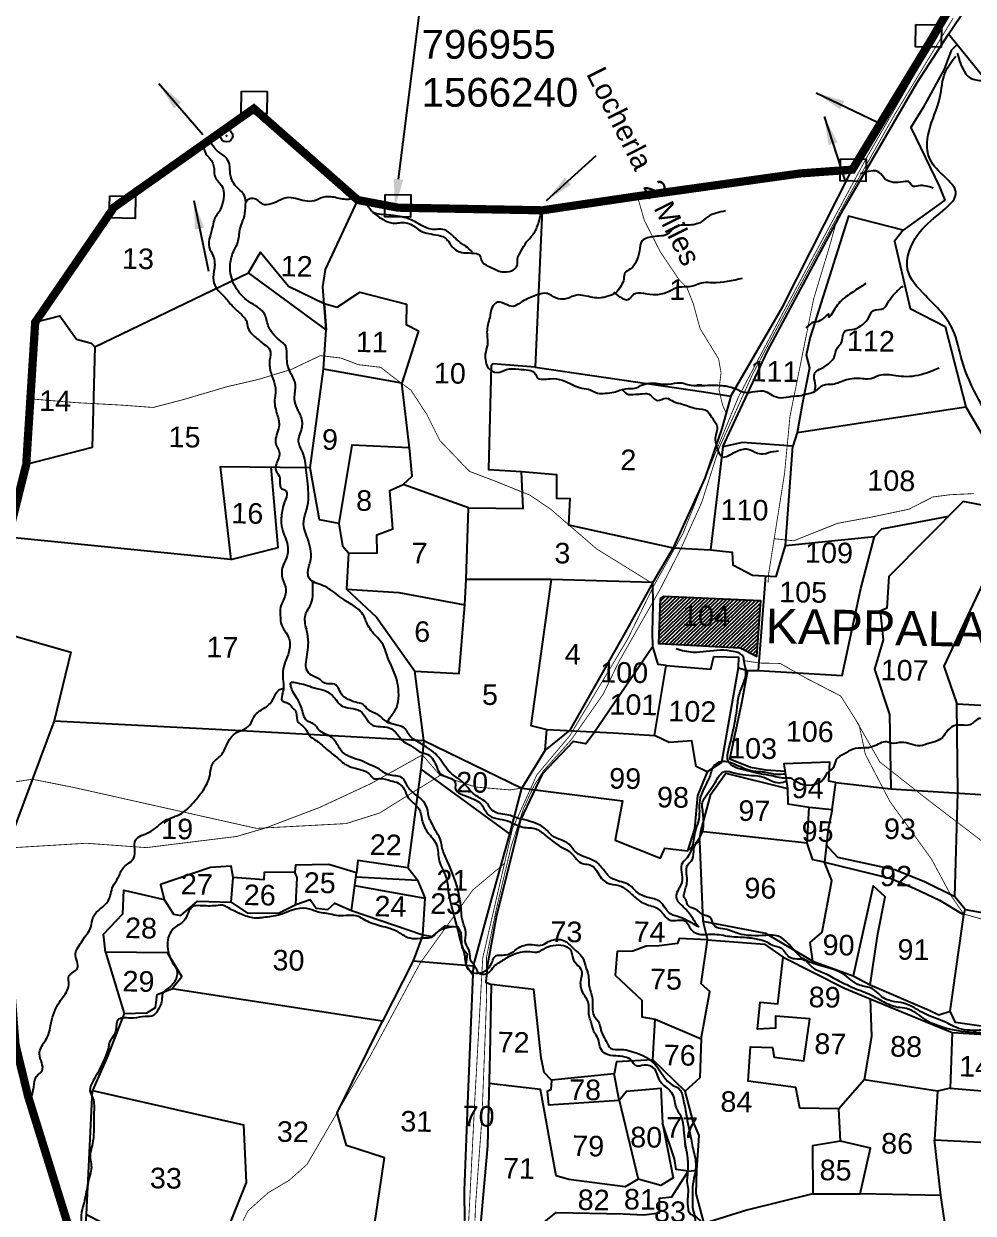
# Model space of a CAD drawing. Header units: feet. Extents: x 795890 to 801423, y 1560112 to 1569674.
# Drawn here: x 796484 to 797637, y 1565013 to 1566458 of the extents above; entities that cross this region are included whole.
import ezdxf
from ezdxf import colors
from ezdxf.entities.mleader import LeaderData, LeaderLine
from ezdxf.enums import TextEntityAlignment as Align
from ezdxf.math import Vec2, Vec3

# ---------------------------------------------------------------- set-up
doc = ezdxf.new("R2010")
doc.units = ezdxf.units.FT
doc.header["$LTSCALE"] = 15
doc.header["$MEASUREMENT"] = 0
doc.header["$PDMODE"] = 32
doc.header["$PDSIZE"] = 15
doc.linetypes.add('HIDDEN2', pattern=[0.1875, 0.125, -0.0625])
for name, color, linetype in [('CRDS STONES', 7, 'Continuous'), ('HILL', 17, 'Continuous'), ('PLOT', 7, 'Continuous'), ('PLOT NO', 7, 'Continuous'), ('ROADS', 6, 'Continuous'), ('TANKS-STREAM', 4, 'Continuous'), ('text2', 7, 'Continuous'), ('VILLAGE', 30, 'Continuous'), ('VILLAGE STONES', 240, 'Continuous')]:
    doc.layers.add(name, color=color, linetype=linetype)
doc.layers.add('VILLAGE BOUNDRY', color=5, linetype='HIDDEN2', lineweight=100)
doc.styles.get("Standard").update_dxf_attribs({"font": 'arial.ttf'})
doc.dimstyles.get("Standard").update_dxf_attribs({"dimtxt": 0.18, "dimasz": 35, "dimexe": 0.18, "dimexo": 0.0625, "dimgap": 0.09, "dimtad": 0, "dimtih": 1, "dimtoh": 1, "dimdec": 4, "dimzin": 0, "dimdsep": 46, "dimtxsty": 'Standard', "dimcen": 0.09, "dimadec": 0, "dimazin": 0, "dimtfac": 1, "dimtdec": 4, "dimtofl": 0, "dimtmove": 0, "dimatfit": 3, "dimfxl": 0, "dimtolj": 1, "dimtzin": 0, "dimarcsym": 0})

msp = doc.modelspace()

# ---------------------------------------------------------------- hatches: boundary and pattern name
at = {"layer": 'VILLAGE', "lineweight": -2}
h = msp.add_hatch(dxfattribs=at)
h.set_pattern_fill('ANSI31', color=256, scale=25.474199, angle=-0.936, style=0)
h.set_pattern_definition([(44.06397763, (-41019.0125, -16241.0412), (-2.2145394984, 2.288104258), [])])
h.paths.add_polyline_path([(797261.3, 1565762.4), (797378.8, 1565757.4), (797373.8, 1565689.2), (797354, 1565699.1), (797285.9, 1565702.9), (797255, 1565704.6), (797257.4, 1565759.7)])

# ---------------------------------------------------------------- linework, layer by layer
at = {"layer": 'HILL'}
msp.add_spline([(797617.8, 1566422.3), (797634, 1566392), (797664.6, 1566389.3), (797697.9, 1566380.4), (797753.5, 1566333.2), (797833.5, 1566281.2), (797871.8, 1566237.7), (797914.8, 1566140.9), (797928.5, 1566106), (797936, 1566072), (797936.4, 1566039), (797924.2, 1566002.7), (797907.3, 1565953.1), (797873.8, 1565921.6), (797846.8, 1565907.8), (797794.9, 1565896.1), (797751, 1565885.3), (797714.5, 1565885), (797692.4, 1565899.6), (797671.8, 1565946.3), (797644.1, 1566001), (797623.5, 1566049.5), (797612.5, 1566086.2), (797579.3, 1566127.7), (797557.5, 1566159.3), (797569.8, 1566201.8), (797597, 1566228.1), (797616.1, 1566250.9), (797586.4, 1566290.2), (797583.5, 1566327.7), (797596.6, 1566368.4), (797603.4, 1566399.5), (797616.2, 1566418.9)], degree=3, dxfattribs=at)
at = {"layer": 'PLOT'}
for points in [[(798066.2, 1566487.5), (797885.4, 1566263.9), (797867.1, 1566269.9), (797685.5, 1566407.2), (797647.3, 1566395.9), (797607.2, 1566445.3), (797628.8, 1566477.3), (797664.9, 1566533.2), (797695.3, 1566582), (797732.8, 1566635.7), (797781.7, 1566737.1)], [(797423.1, 1565961.5), (797417.9, 1565944.7), (797356.8, 1565949.1), (797332.8, 1565943.9), (797354.6, 1565990), (797387.3, 1566060.2), (797479.9, 1566233.8), (797569.2, 1566386.6), (797607.2, 1566445.3)], [(797617.4, 1566432.6), (797610.3, 1566425.8), (797602, 1566403.1), (797576.3, 1566356.5), (797561.3, 1566332.2), (797596.3, 1566259.9), (797602.8, 1566243.6), (797551.9, 1566207.3), (797541.7, 1566193.8), (797560.6, 1566112), (797603.1, 1566090.3), (797628.4, 1565992.4), (797679.1, 1565905.5)], [(797310, 1566010.7), (797342.8, 1566005.4), (797405.8, 1566114.4), (797490.3, 1566280.8)], [(796848.5, 1566118.3), (796850.9, 1566086.3), (796847, 1566138.3), (796850, 1566159.3), (796889.4, 1566243.9)], [(797113.6, 1566231.4), (797104.8, 1566040.7), (797310, 1566010.7)], [(797551.9, 1566207.3), (797485.6, 1566224.4), (797439.2, 1566077.3), (797434.3, 1566055.2), (797438.1, 1566040.1), (797429.9, 1565997.3), (797423.1, 1565961.5), (797628.4, 1565992.4)], [(796497.4, 1566095.3), (796527.5, 1566103.2), (796547.5, 1566075), (796565.4, 1566070.1), (796569.9, 1566065.6), (796756.5, 1566155.5), (796771.3, 1566180.5), (796805.1, 1566139.1), (796848.5, 1566118.3), (796864.5, 1566113.8), (796891.7, 1566131.9), (796948.6, 1566117.2), (796948.1, 1566092.5), (796963, 1566084.9), (796943, 1566021.4), (796847.6, 1566038.5), (796850.9, 1566086.3), (796848.5, 1566118.3)], [(796850.9, 1566086.3), (796756.5, 1566155.5)], [(796569.9, 1566065.6), (796566.8, 1565943.2), (796486.5, 1565922.6)], [(796866.3, 1565850.8), (796842.7, 1565855.2), (796831.5, 1565918.4), (796847.6, 1566038.5)], [(797104.8, 1566040.7), (797053.5, 1566044.7), (797051.3, 1566042.2), (797048.3, 1565916.5), (797088.4, 1565913.8), (797130.9, 1565910.4), (797131, 1565881.4), (797147.1, 1565881.2), (797145.3, 1565849.3), (797272.5, 1565821.4), (797318, 1565818.6)], [(797952.4, 1566047.7), (797925.1, 1565979.3), (797939.8, 1565966.9), (797855.2, 1565891.6), (797854.9, 1565876.7), (797789.7, 1565857.2), (797759.7, 1565851.2), (797624.9, 1565877.5), (797534.6, 1565786.5), (797532.3, 1565747.8), (797524.2, 1565744.3), (797527.9, 1565709.4), (797517.2, 1565673.7), (797535.6, 1565618.6), (797537, 1565528.3), (797768, 1565513.7), (797783.8, 1565512), (797835.3, 1565553.4), (797891.7, 1565608), (797885.7, 1565634.9), (797853.4, 1565652.4), (797808.5, 1565641.1)], [(797024, 1565870), (796944.7, 1565898.1), (796955.4, 1565908.5), (796952.1, 1565942.8), (796943, 1566021.4)], [(797342.8, 1566005.4), (797331.9, 1565966.4), (797311.1, 1565906), (797272.5, 1565821.4), (797247.9, 1565779.2), (797124.3, 1565782.6), (797021.1, 1565782.9), (797024, 1565870), (797090.2, 1565869), (797088.4, 1565913.8)], [(796952.1, 1565942.8), (796882.1, 1565946), (796866.3, 1565850.8), (796870.9, 1565823.7), (796878.1, 1565815.3), (796913.1, 1565814.8), (796912.6, 1565837.1), (796932.1, 1565844.2), (796928.5, 1565891), (796944.7, 1565898.1)], [(797332.8, 1565943.9), (797318, 1565818.6), (797344.5, 1565815.8), (797345.1, 1565800.6), (797369, 1565788.1), (797397.8, 1565786.2), (797409.1, 1565824), (797417.9, 1565944.7)], [(796831.5, 1565918.4), (796722.3, 1565919.8), (796735.1, 1565807.1), (796464.3, 1565834)], [(796735.1, 1565807.1), (796792.8, 1565821.7), (796784.2, 1565919.1)], [(797409.1, 1565824), (797517.3, 1565834.9), (797526.1, 1565844.5), (797607.5, 1565859.7)], [(797408.5, 1565549.3), (797385.8, 1565551.1), (797366.6, 1565554.2), (797341.4, 1565564.2), (797356.2, 1565632.7), (797363.2, 1565672.2), (797376.5, 1565672), (797477.8, 1565666), (797500.7, 1565771.6), (797517.3, 1565834.9)], [(796878.1, 1565815.3), (796875.7, 1565771), (796939.4, 1565766.8), (797019.5, 1565751.8), (797021.1, 1565782.9)], [(797124.3, 1565782.6), (797099.8, 1565605.5), (797119.2, 1565600.6), (797199.5, 1565596.3), (797249.9, 1565593.2), (797264, 1565678.1), (797254.3, 1565679.6), (797247.9, 1565701.4)], [(797247.9, 1565779.2), (797214.3, 1565718.4), (797147.2, 1565599.6), (797117.2, 1565575.2), (797119.2, 1565600.6)], [(797247.9, 1565701.4), (797247.3, 1565718.4), (797248.3, 1565752.3), (797247.9, 1565779.2)], [(797376.5, 1565672), (797385.1, 1565787.3)], [(797649.7, 1565779.7), (797601.6, 1565677.6), (797617.2, 1565631.6), (797718.2, 1565626.1)], [(796875.7, 1565771), (796912.1, 1565737.1), (796958.8, 1565671.3), (797012.5, 1565668.6), (797019.5, 1565751.8)], [(796429.1, 1565726.6), (796540.8, 1565694.3), (796520.4, 1565611.1), (796747.5, 1565599.3), (796969.7, 1565586.9), (797088.9, 1565529.3)], [(797247.9, 1565701.4), (797175.5, 1565594.9), (797166.4, 1565583.2), (797151.1, 1565585.9), (797113.3, 1565546.1), (797087.1, 1565490.6), (797058, 1565374.4), (797047.1, 1565315), (797045.1, 1565293.5), (797051.6, 1565290.7), (797050, 1565205.4), (797047, 1565094.6), (797035.6, 1564967.3)], [(797264, 1565678.1), (797318.5, 1565673.8), (797322.1, 1565689.3), (797351.8, 1565688.3), (797351.6, 1565675.5), (797363.2, 1565672.2)], [(797351.6, 1565675.5), (797331.5, 1565560.5), (797314, 1565549), (797300.6, 1565555.5), (797295.2, 1565586.7), (797267.8, 1565584.7), (797249.9, 1565593.2)], [(796969.7, 1565586.9), (796958.8, 1565671.3)], [(797627.5, 1565381.6), (797614.7, 1565397.1), (797618.6, 1565523.5), (797617.2, 1565631.6)], [(796520.4, 1565611.1), (796456.8, 1565440.4)], [(796969.7, 1565586.9), (796966, 1565552.3), (797074.2, 1565473.3), (797088.9, 1565529.3)], [(797117.2, 1565575.2), (797088.9, 1565529.3), (797210.9, 1565513.7), (797202.1, 1565466), (797257.4, 1565444.1), (797262.6, 1565456.3), (797289.9, 1565453), (797304.6, 1565465.1), (797306.2, 1565476.3), (797318.2, 1565521.8), (797336.6, 1565547.3), (797411.5, 1565528.9), (797412, 1565510.2), (797437.9, 1565506.2), (797466, 1565503.1), (797460.8, 1565479.9), (797456.4, 1565439.1), (797442.3, 1565442.2), (797435.4, 1565462.5), (797437.9, 1565506.2)], [(797470.1, 1565536), (797461.9, 1565537.7), (797462.9, 1565560.6), (797407.1, 1565558.7), (797411.5, 1565528.9)], [(796966, 1565552.3), (796950.1, 1565432.2), (796889.5, 1565441.3), (796888, 1565426.1), (796854, 1565436.5), (796813.7, 1565435.5), (796812.8, 1565427.2), (796775.5, 1565426.6), (796775.4, 1565417.9), (796737.9, 1565420.7), (796735.7, 1565434.2), (796710.5, 1565432.9), (796649.7, 1565411.9), (796654.2, 1565393.7), (796665.3, 1565376.2), (796674.3, 1565374.4), (796694.7, 1565391.9), (796735.7, 1565390.5), (796737.9, 1565420.7)], [(797314, 1565549), (797306.4, 1565529.8), (797302.2, 1565520.2), (797298.4, 1565479.8), (797289.9, 1565453)], [(797466, 1565503.1), (797470.1, 1565536), (797537, 1565528.3)], [(797019.7, 1564966.1), (797018.9, 1565039.6), (797023.5, 1565156.1), (797030.1, 1565313.4), (797052.1, 1565394.9), (797074.2, 1565473.3)], [(797435.4, 1565462.5), (797306.2, 1565476.3)], [(797304.6, 1565465.1), (797308.7, 1565367.5), (797314.5, 1565344.8), (797383.6, 1565339.6), (797406.1, 1565323.8), (797480.8, 1565286.2), (797512, 1565273.1), (797611.5, 1565232.2), (797698.8, 1565227.1), (797708.8, 1565240.6), (797843.8, 1565236.6), (797881.4, 1565233.1), (797924.3, 1565230.6), (797949.4, 1565225.2), (798001.9, 1565214.6), (798049, 1565213.5), (798117.5, 1565201.5), (798166.9, 1565205), (798236.5, 1565131.4), (798269, 1565112.9), (798317, 1565055)], [(797614.7, 1565397.1), (797577.9, 1565415.5), (797541.8, 1565430.1), (797472.6, 1565445), (797458.4, 1565460.4)], [(796887.3, 1565421.2), (796961.8, 1565417.5), (796950.1, 1565432.2)], [(797308.7, 1565367.5), (797385, 1565352.8), (797442.4, 1565318.9), (797439, 1565341.6), (797453.7, 1565354.3), (797465.5, 1565416.9), (797456.4, 1565439.1), (797512.8, 1565425.4), (797537.2, 1565419.5), (797566.3, 1565407.1), (797596.1, 1565392.9), (797625.8, 1565375.2)], [(796735.7, 1565390.5), (796755.5, 1565377.4), (796793.8, 1565377.6), (796814, 1565387.9), (796815.6, 1565420.5), (796812.8, 1565427.2)], [(796814, 1565387.9), (796831.5, 1565393.7), (796838.8, 1565383.4), (796852.8, 1565381.5), (796861.5, 1565389.5), (796881.9, 1565380.6), (796888, 1565426.1)], [(796961.8, 1565417.5), (796971.2, 1565395), (796885.7, 1565410.3)], [(796956.6, 1565319.3), (796919.3, 1565246.1), (796663.6, 1565285.2), (796675.7, 1565300.3), (796658.1, 1565329.1), (796582.7, 1565330), (796580.4, 1565351.6), (796603.8, 1565376.5), (796605.2, 1565405.1), (796654.2, 1565393.7)], [(797511.9, 1565290.3), (797521.2, 1565352.3), (797530.4, 1565396.9), (797515.6, 1565410.4), (797491.5, 1565301.1)], [(797993.7, 1565243.4), (797877.8, 1565248.3), (797810.5, 1565254.8), (797720, 1565260.7), (797655.4, 1565238.9), (797615.7, 1565244.3), (797609.2, 1565258), (797625.8, 1565375.2), (797627.5, 1565381.6), (797677.6, 1565372.8), (797702.7, 1565399.3)], [(796881.9, 1565380.6), (796968.3, 1565351.1), (796971.2, 1565395)], [(796968.3, 1565351.1), (796979.6, 1565348.8), (796995.6, 1565361.8), (797011, 1565360.5), (797014.4, 1565353.4), (797015.9, 1565335.6), (797022.1, 1565327.8), (797020.6, 1565314.6), (797029.8, 1565301.2)], [(796968.3, 1565351.1), (796956.6, 1565319.3), (797030.1, 1565313.4)], [(797314.5, 1565344.8), (797279.7, 1565346.6), (797277.9, 1565340.5), (797255.5, 1565337.7), (797239.7, 1565337.3), (797223.5, 1565331), (797204.6, 1565330.6), (797202.1, 1565301.8), (797234.4, 1565271.6), (797234.7, 1565251.1), (797250.7, 1565248.4), (797306.6, 1565224.6), (797317.2, 1565281.9), (797306.8, 1565291.3), (797314.5, 1565344.8)], [(796582.7, 1565330), (796605.6, 1565255.5), (796632.9, 1565256.1), (796643.7, 1565262.6), (796645.8, 1565278.4), (796663.6, 1565285.2)], [(797611.5, 1565232.2), (797609, 1565164.6), (797594, 1565161), (797504.8, 1565174.5), (797474, 1565139.6), (797426.7, 1565140.3), (797421.7, 1565165.5), (797363.8, 1565173.1), (797366.5, 1565214.8), (797393.3, 1565213.8), (797395.3, 1565202.2), (797431.4, 1565197.7), (797438.7, 1565249), (797397.1, 1565252.2), (797396.9, 1565237.4), (797375.2, 1565236.3), (797378.4, 1565269), (797399.6, 1565267), (797406.1, 1565323.8)], [(797442.4, 1565318.9), (797491.5, 1565301.1), (797511.9, 1565290.3), (797583.5, 1565259.2), (797595.3, 1565253.7), (797609.2, 1565258)], [(797124.8, 1565174.2), (797116, 1565183.6), (797112.1, 1565201.4), (797103.5, 1565284.5), (797051.6, 1565290.7)], [(797512, 1565273.1), (797513.5, 1565227.2), (797504.8, 1565174.5)], [(796605.6, 1565255.5), (796584.9, 1565202.4), (796567, 1565161.6), (796750.5, 1565120.1), (796753.8, 1565049.8), (796707.8, 1564935.1), (796656.2, 1564886.5), (796642, 1564875.3), (796595.4, 1564808.8)], [(796559.9, 1565011.1), (796707.8, 1564935.1), (796773.7, 1564920.9), (796901.8, 1564946.8), (796921.8, 1565079.8), (796875.6, 1565094.8), (796864.2, 1565134.7), (796919.3, 1565246.1)], [(797306.6, 1565224.6), (797304.9, 1565177), (797287.3, 1565161), (797248, 1565199.1), (797250.7, 1565248.4)], [(797609, 1565164.6), (797682.5, 1565158.3), (797683, 1565172.3), (797702.6, 1565183.3), (797710.2, 1565196), (797698.8, 1565227.1)], [(797248, 1565199.1), (797203.9, 1565196.4), (797201, 1565182.1), (797124.8, 1565174.2), (797123.9, 1565162.6), (797119.5, 1565160.6), (797121.2, 1565144.2), (797206.9, 1565150), (797201, 1565182.1)], [(797594, 1565161), (797590.2, 1565101.7), (797710.1, 1565095.7), (797713.7, 1565076.8), (797775.1, 1565080.1), (797768.9, 1565148.8), (797702.6, 1565183.3)], [(797206.9, 1565150), (797216, 1565161.1), (797257.7, 1565164.5), (797259.7, 1565122.2), (797272.6, 1565055.4), (797257.8, 1565046.1), (797229.9, 1565054.1), (797214.1, 1565044.8), (797145.7, 1565053.7), (797130.4, 1565058.1), (797111.3, 1565163), (797048.6, 1565170.3)], [(796554.6, 1564942.7), (796559.9, 1565011.1), (796567, 1565161.6)], [(797310.1, 1565000), (797300.5, 1565036.5), (797301.3, 1565065.1), (797304, 1565107), (797297.1, 1565124.2), (797287.3, 1565161)], [(797206.9, 1565150), (797229.9, 1565054.1)], [(797597.9, 1565034.2), (797499.8, 1565036.3), (797512.4, 1565091.8), (797476, 1565100.2), (797474, 1565139.6)], [(797094.8, 1564984.8), (797130.4, 1565013.3), (797212, 1565011.9), (797237.1, 1565010.7), (797255.8, 1565013.2), (797256.1, 1565030.7), (797270.9, 1565032.4), (797290.9, 1565063.5), (797276.2, 1565065.7), (797274.4, 1565078.8), (797259.7, 1565122.2)], [(797476, 1565100.2), (797441.8, 1565094.5), (797442.3, 1565036.1), (797499.8, 1565036.3)], [(797773.2, 1564895.8), (797619, 1564891.9), (797597.9, 1565034.2), (797590.2, 1565101.7)], [(797290.9, 1565063.5), (797301.3, 1565065.1)], [(797442.3, 1565036.1), (797362, 1565016.3), (797310.1, 1565000), (797326.1, 1564976.7), (797355.9, 1564851.2), (797447.7, 1564865.4), (797619, 1564891.9), (797625.2, 1564778.3), (797634.7, 1564654.1), (797657.6, 1564653.1), (797924.4, 1564615.1)]]:
    msp.add_lwpolyline(points, dxfattribs=at)
at = {"layer": 'ROADS', "linetype": 'HIDDEN2', "ltscale": 13, "const_width": 1}
for points in [[(797059, 1564003.2), (797025.3, 1564135), (797009.4, 1564211.5), (796999.3, 1564261.5), (796999.8, 1564323.5), (797001.4, 1564384.3), (797000.5, 1564474.6), (797008.6, 1564550.1), (797013.4, 1564772.4), (797022.2, 1564964.9), (797031.5, 1565148.9), (797041.2, 1565322.7), (797077.4, 1565480), (797106.9, 1565545.2), (797147, 1565592.9), (797217.2, 1565710.1), (797248, 1565773.1), (797284.4, 1565838.5), (797329, 1565949.1), (797352.1, 1566005), (797405, 1566104.9), (797508.4, 1566296.6), (797563.5, 1566392.4), (797647.9, 1566533.5)], [(797612.8, 1566464.9), (797541.6, 1566347.4), (797481.2, 1566240.4), (797432.5, 1566150.7), (797396, 1566083.1), (797369.5, 1566033), (797352.6, 1565995.7), (797328.7, 1565943.2), (797307.4, 1565876.7), (797282.2, 1565820.7), (797256.9, 1565771.1), (797206.5, 1565682.6), (797187.8, 1565643.7), (797148.7, 1565587.9), (797115, 1565550.3), (797103.9, 1565532.8), (797090.7, 1565504.3), (797075.8, 1565458.5), (797057.7, 1565382.1), (797045.7, 1565323.3), (797045.9, 1565273.8), (797042.9, 1565195.5), (797040.2, 1565127.8), (797032.4, 1565021.1), (797030.4, 1564963.8)], [(797229.1, 1566248.5), (797237.6, 1566219), (797257.4, 1566180.2), (797280.4, 1566146.3), (797289.3, 1566137.5), (797297.2, 1566117.5), (797305.2, 1566087.9), (797327.8, 1566050.8), (797330.8, 1566033.9), (797328.3, 1566013.7), (797332.7, 1565994.5), (797337.7, 1565983.5)], [(797472.9, 1566224.5), (797462.6, 1566187.5), (797443.2, 1566123.4), (797414.5, 1565980.7), (797408, 1565911.9), (797388.6, 1565789.6), (797387.9, 1565778.7)], [(797248.8, 1565777.1), (797179.6, 1565819.9), (797123.7, 1565868.2), (797098.4, 1565885.3), (797056.3, 1565902.3), (797025.1, 1565914.1), (796989.2, 1565951.5), (796973, 1565983.8), (796954, 1566012.8), (796932.9, 1566028.3), (796917.1, 1566040.6), (796890.2, 1566043.8), (796868.7, 1566051.9), (796843.9, 1566054.8), (796808.7, 1566038.1), (796769.1, 1566026), (796730.7, 1566017.1), (796677.2, 1566001.3), (796640.7, 1565991.8), (796603.3, 1565994.6), (796546.5, 1565997.7), (796490.9, 1566002.3)], [(797395.2, 1565832.3), (797419.2, 1565829.8), (797472.6, 1565851.1), (797511.7, 1565858.2), (797558.9, 1565868.1), (797588.4, 1565883.1), (797609.7, 1565885.8), (797638.3, 1565887.1)], [(797358.9, 1565684.1), (797377.4, 1565681.2), (797402.6, 1565680.7), (797434.6, 1565662.6), (797476.3, 1565641.1), (797498.7, 1565605.4), (797506.1, 1565570.4), (797535.8, 1565513.2), (797567.8, 1565468.9), (797586.8, 1565442.5), (797610.5, 1565398.2), (797625.6, 1565376.3), (797648.5, 1565369.7), (797681.2, 1565367), (797712, 1565381.5), (797727.5, 1565385.2), (797765.6, 1565383.9), (797780.6, 1565381.5)], [(797493.5, 1565613.7), (797523.8, 1565560.9), (797580.7, 1565516.1), (797667, 1565450.1)], [(796394.9, 1565452.2), (796491.4, 1565458.1), (796559.5, 1565462.2), (796632.3, 1565456.9), (796742.4, 1565470.5), (796777.6, 1565480.9), (796842.8, 1565505.6), (796905.5, 1565534.8), (796967.9, 1565569.6), (796989.4, 1565544.7)], [(796375.1, 1565522.1), (796493.9, 1565540), (796543.8, 1565530.1), (796766.1, 1565480.3), (796875.2, 1565486.1), (796915.8, 1565498.9), (796989.4, 1565544.7), (797032.8, 1565530.5), (797074.4, 1565527), (797088.9, 1565529.3)]]:
    msp.add_lwpolyline(points, dxfattribs=at)
at = {"layer": 'ROADS', "linetype": 'HIDDEN2', "lineweight": -2, "ltscale": 13, "const_width": 1}
msp.add_lwpolyline([(796594.7, 1564822.1), (796607.7, 1564855.4), (796647.5, 1564894), (796672.2, 1564925.1), (796717.5, 1564960.5), (796741.8, 1564987.2), (796756, 1565015.5), (796780.5, 1565037.5), (796805.9, 1565052.5), (796827.7, 1565071.9), (796905.8, 1565206.1), (796965.1, 1565316.5), (797029.1, 1565405.4), (797068.2, 1565438.1)], dxfattribs=at)
at = {"layer": 'ROADS', "linetype": 'HIDDEN2', "ltscale": 13}
for points in [[(799371.9, 1565753.5), (799359.6, 1565727.8), (799362.7, 1565713.5), (799359.9, 1565683.4), (799357.9, 1565661.6), (799354.7, 1565637.8), (799335.7, 1565599), (799323.7, 1565579.6), (799320.5, 1565565.1), (799312.8, 1565550.6), (799294.2, 1565516.9), (799285.3, 1565505.4), (799269.7, 1565495.2), (799256.1, 1565482.6), (799242.1, 1565466.5), (799222.6, 1565445.2), (799209.8, 1565429.6), (799185.5, 1565396.9), (799162.6, 1565374.8), (799143.6, 1565333.5), (799118.3, 1565294.5), (799117.7, 1565284.1), (799104.1, 1565243.1), (799094.5, 1565213.2), (799093.1, 1565180.1), (799074.5, 1565142.1), (799066.4, 1565126.8), (799043, 1565100.6), (799013.5, 1565059.2), (798986, 1565035), (798974.5, 1565016.1), (798950.6, 1564988), (798938.8, 1564957.3), (798914.4, 1564916.9), (798901.3, 1564880.5), (798888.4, 1564859.3), (798880.6, 1564817.3), (798860.8, 1564803.9), (798859.3, 1564788), (798850.4, 1564757.3), (798836.6, 1564725.5), (798819.1, 1564702.8), (798816.5, 1564695), (798795.2, 1564675.5), (798788, 1564665.6), (798778.8, 1564661.2), (798773.3, 1564658.8), (798762.4, 1564649.4), (798747.6, 1564643.3), (798736.6, 1564640), (798723, 1564632.9), (798710.7, 1564623.4), (798692.1, 1564614.3), (798668.4, 1564609.6), (798647.6, 1564605), (798634.6, 1564596.7), (798628, 1564594.5), (798614.9, 1564586.5), (798603.7, 1564578.6), (798585.1, 1564560.8), (798557.2, 1564549.1), (798534.4, 1564525.2), (798507.1, 1564500.7), (798476.4, 1564467.4), (798442, 1564413.9), (798415.1, 1564372.9), (798393, 1564346.8), (798368.1, 1564336.6), (798334.6, 1564334.5), (798305, 1564321.4), (798293.3, 1564313.7), (798276.9, 1564304.1), (798261.3, 1564291.8), (798251.3, 1564264.4), (798231.5, 1564226.9), (798215.7, 1564204.4), (798169.3, 1564163.6), (798118.6, 1564146.4), (798093.4, 1564137.1), (798072.7, 1564122), (798055.9, 1564096.1), (798039.1, 1564072.7), (798020.1, 1564049.3), (797987.5, 1563999.1), (797974.1, 1563978.2), (797949.1, 1563961.9), (797919.3, 1563926.3), (797858.4, 1563879.8), (797825.9, 1563857.1), (797773.9, 1563817.2), (797684.6, 1563733.6), (797654.5, 1563705.3), (797627, 1563632.1), (797608.5, 1563608.4), (797573.3, 1563541.7), (797550.9, 1563499), (797523.1, 1563439.9), (797503.8, 1563382.2), (797494.6, 1563347.8), (797488.4, 1563328.9), (797476.3, 1563304.9), (797472.5, 1563292.2), (797471.9, 1563292.6), (797466.7, 1563282), (797453.6, 1563267.3), (797431.7, 1563219.1), (797419.4, 1563189.6), (797395.3, 1563142.9), (797383.4, 1563113.4), (797384.9, 1563084.2), (797391.7, 1563081.1), (797396.6, 1563074.1), (797396.1, 1563069.3), (797399.2, 1563065.8), (797403.4, 1563062.1), (797413.6, 1563039.6), (797428.2, 1563034.7), (797433.7, 1563027.2), (797440, 1563023.4), (797450.5, 1563021.2), (797457, 1563019.5), (797461.7, 1563018.6), (797463.9, 1563018.9), (797465.8, 1563019.2), (797472.7, 1563018.9), (797483.7, 1563017.2), (797489.1, 1563017.2), (797500.8, 1563022.6), (797504.4, 1563028.5), (797515.2, 1563040.2), (797518, 1563051.9), (797522.4, 1563060.5), (797529.7, 1563070.4), (797537.3, 1563088.6)], [(799220.4, 1564887.1), (799206.5, 1564895), (799185.1, 1564910.1), (799164.1, 1564922.8), (799144, 1564934.9), (799121.8, 1564946.6), (799078.8, 1564971.9), (799039.3, 1564978), (799016.3, 1564984.9), (798992.7, 1564993.2), (798973.1, 1564997), (798950.6, 1565008.7), (798924.2, 1565022), (798886.8, 1565031.9), (798857.2, 1565034.4), (798820, 1565040.7), (798801.8, 1565046.1), (798781.9, 1565044.3), (798761.5, 1565045.1), (798733.4, 1565048.5), (798696.7, 1565038.4), (798660.2, 1565030.7), (798610.9, 1565019.4), (798594.5, 1565015.6), (798565.8, 1565014.4), (798547.1, 1565018.1), (798533.8, 1565013.9), (798518.2, 1565023), (798513.8, 1565024.1), (798503.9, 1565020.5), (798494, 1565024.1), (798477.9, 1565019.2), (798460, 1565007.3), (798442.7, 1564987.7), (798427.1, 1564963.2), (798409.5, 1564947), (798383.5, 1564928.6), (798348.8, 1564918.6), (798293.7, 1564910.5), (798274.2, 1564902.2), (798236.8, 1564893.4), (798210.4, 1564884), (798183.7, 1564875.8), (798131.5, 1564859.6), (798107.2, 1564857.2), (798058.6, 1564852), (798029.8, 1564849.5), (798003.7, 1564829.3), (797979.6, 1564799.3), (797956.3, 1564788.1), (797939.6, 1564766.6), (797927.4, 1564760.5), (797912.3, 1564756.5), (797906.6, 1564751.3), (797890.1, 1564753.4), (797877.4, 1564753.1), (797868.4, 1564755.1), (797859.8, 1564754.7), (797848.5, 1564743.5), (797828, 1564725.2), (797812.3, 1564710), (797798.4, 1564701.1), (797788.6, 1564698.4), (797760.1, 1564695.5), (797731, 1564697.6), (797713.5, 1564697.3), (797690.2, 1564700.7), (797647.6, 1564697.1), (797619.4, 1564690.7), (797594.8, 1564679.8), (797551.4, 1564657), (797512.2, 1564632.7), (797488.9, 1564608.9), (797464.9, 1564595.1), (797427.5, 1564582), (797372.8, 1564573.7), (797334, 1564564.4), (797320.3, 1564556.9), (797308.6, 1564543.5), (797296.6, 1564531.1), (797273.4, 1564531.9), (797233.4, 1564517.8), (797208.2, 1564505), (797181.1, 1564494.8), (797119.7, 1564484.2), (797081.4, 1564463.9), (797060, 1564442.2), (797053.5, 1564431.9), (797030, 1564415.7), (796996.3, 1564402.3), (796978.1, 1564395.6), (796958.2, 1564377), (796936.6, 1564361.5), (796898.8, 1564344.5), (796815.2, 1564313), (796786.8, 1564310.2), (796741, 1564301.7)]]:
    msp.add_spline(points, degree=3, dxfattribs=at)
at = {"layer": 'TANKS-STREAM'}
for points in [[(796696.7, 1566311.2), (796701.1, 1566308.2), (796704.8, 1566299.9), (796709.6, 1566294.5), (796714.7, 1566282.2), (796716, 1566271.5), (796722.2, 1566263.7), (796726.4, 1566254.9), (796725.7, 1566242.8), (796722.2, 1566232.1), (796714.7, 1566219.6), (796712.6, 1566210), (796709.7, 1566183.8), (796711.1, 1566181.4), (796715.3, 1566169.2), (796715.2, 1566160.9), (796713.9, 1566145.9), (796718.6, 1566135.6), (796729.6, 1566123.8), (796734.9, 1566117.4), (796745.9, 1566106.6), (796754.4, 1566095.8), (796755.3, 1566091.1), (796759.1, 1566083.2), (796769.6, 1566073.4), (796775.8, 1566068.4), (796782.5, 1566062), (796782.3, 1566048.9), (796784, 1566033.3), (796786.8, 1566025.1), (796789.5, 1566012.4), (796788.3, 1566000.3), (796791.4, 1565983.2), (796793.6, 1565968.2), (796789.4, 1565949.3), (796794.1, 1565936.3), (796789.9, 1565921.3), (796789.8, 1565915.5), (796794.1, 1565908.1), (796797.2, 1565893), (796801.6, 1565891), (796803, 1565886.2), (796799.4, 1565874.1), (796796.7, 1565860.5), (796796.1, 1565854.7), (796798.3, 1565841.6), (796804.3, 1565821.6), (796802.7, 1565809), (796798.1, 1565798.4), (796797.9, 1565783.4), (796802, 1565770.7), (796798.4, 1565756.4), (796795.3, 1565748.7), (796795.2, 1565739), (796796, 1565730.2), (796805.9, 1565710.7), (796805.6, 1565694.7), (796801.1, 1565682.6), (796798.5, 1565671.5), (796798.7, 1565658.9), (796799.1, 1565648.7), (796798.5, 1565645.8), (796797.2, 1565635.6), (796806, 1565631.6), (796810.4, 1565626.5), (796813.5, 1565623.4), (796816.2, 1565610.7), (796820.6, 1565606.1), (796825.8, 1565601.2), (796830, 1565594), (796842, 1565584.9), (796850.3, 1565577.6), (796863.3, 1565567.1), (796873.7, 1565558.5), (796878.4, 1565556), (796890.8, 1565552.3), (796901.7, 1565547.8), (796905.3, 1565544.4), (796908.3, 1565541), (796915.3, 1565540.8), (796929.7, 1565538.2), (796938.4, 1565535.3), (796944.6, 1565529.8), (796949.6, 1565519.2), (796963.8, 1565503.8), (796967.4, 1565490.8), (796974.2, 1565475.7), (796985.2, 1565460.4), (796988.2, 1565440.9), (796996.5, 1565421.4), (796999.4, 1565404.1), (797007, 1565371.1), (797016.5, 1565335.5), (797019.3, 1565324.5), (797020.8, 1565314.3), (797027.9, 1565305.7), (797046.6, 1565308.8), (797053.6, 1565320.1), (797055.4, 1565323.9), (797069, 1565326.6), (797078.8, 1565330.7), (797084.8, 1565335.3), (797103.6, 1565338.8), (797111.6, 1565338.2), (797119.8, 1565341.9), (797125.3, 1565344.4), (797141, 1565343.3), (797151, 1565334.6), (797162.3, 1565323.4), (797166, 1565313.2), (797169.6, 1565301.2), (797170.3, 1565290.2), (797174.6, 1565272.3), (797176.4, 1565252.8), (797182.7, 1565243.4), (797183.5, 1565240.4), (797186.7, 1565230.2), (797191.2, 1565221.6), (797196.6, 1565213.1), (797209.7, 1565211.6), (797220.7, 1565209.7), (797250.3, 1565193.8), (797272.3, 1565168), (797279.5, 1565164.1), (797284.8, 1565151.7), (797288.3, 1565133), (797294.3, 1565102.6), (797296.2, 1565092.8), (797300.1, 1565072.4), (797296.3, 1565044.3), (797296.2, 1565033.7), (797296.3, 1565019.8), (797299.6, 1565009.1), (797307.1, 1565001.8), (797308.6, 1564992.4), (797308, 1564981.8), (797311.7, 1564969.9), (797315.2, 1564954.6), (797311.7, 1564945.9), (797319.6, 1564932.2), (797324, 1564917.3), (797325.5, 1564908.8), (797336.2, 1564886.2), (797341.3, 1564862.4), (797345.7, 1564846.2), (797358.4, 1564834.7), (797367.8, 1564827.6), (797365.2, 1564816.4), (797365.9, 1564804.6), (797360.5, 1564784.7), (797361.9, 1564767.3), (797359.4, 1564762.4), (797358.4, 1564736.6), (797361.6, 1564726.9), (797367.5, 1564717.3), (797375, 1564693.6), (797374.5, 1564680.7), (797374.9, 1564669.2), (797385.1, 1564627.7), (797385.8, 1564609.8), (797380.5, 1564571.8)], [(796753.4, 1566241.8), (796750.6, 1566251.1), (796744.9, 1566257), (796738.7, 1566263.9), (796734.5, 1566275.6), (796733.3, 1566287.3), (796728.5, 1566296.1), (796717.5, 1566304.5), (796709, 1566318.7)], [(797588.4, 1566258.5), (797570.7, 1566261.1), (797563, 1566261.2), (797560.1, 1566265.3), (797552.1, 1566266.1), (797540, 1566265.3), (797530, 1566269.8), (797523.1, 1566277.3), (797500, 1566275.6)], [(797303.6, 1565360.5), (797288.1, 1565369.1), (797281, 1565372.1), (797269.4, 1565376.4), (797261.8, 1565384.9), (797256, 1565391.7), (797242.3, 1565396.2), (797227.7, 1565403.6), (797219.7, 1565411.2), (797209.7, 1565415.2), (797201.2, 1565418), (797195.2, 1565421.4), (797190.9, 1565426.4), (797186.8, 1565431.4), (797182, 1565437), (797175.4, 1565441.4), (797162.6, 1565446.5), (797153.5, 1565452.2), (797146.1, 1565461), (797125.9, 1565471.2), (797116.7, 1565480.2), (797102.1, 1565487.8), (797089.3, 1565491.3), (797080.3, 1565493.8), (797072.9, 1565496.3), (797063.4, 1565497.8), (797051.7, 1565503.3), (797046.8, 1565510.1), (797040, 1565515.8), (797031.2, 1565521.4), (797021.9, 1565531.1), (797012.3, 1565540.3), (797005.5, 1565544.9), (796998.1, 1565552.4), (796983.5, 1565571.1), (796973.9, 1565578.3), (796961, 1565586.3), (796953.7, 1565591.4), (796945.8, 1565602.5), (796935.4, 1565606), (796926.4, 1565610.5), (796931.2, 1565618.6), (796937.7, 1565630.8), (796939, 1565646.2), (796937.1, 1565659.7), (796924.5, 1565691.7), (796920.1, 1565703.4), (796913.2, 1565712.1), (796901.9, 1565726.5), (796895.7, 1565740.1), (796888.4, 1565747.8), (796874.6, 1565756.8), (796856.4, 1565770.1), (796847.4, 1565775.2), (796830.4, 1565784.2), (796829.8, 1565798.2), (796831.6, 1565803.8), (796829.4, 1565829.8), (796823.6, 1565849.9), (796826.1, 1565864.1), (796828.4, 1565872.2), (796829.4, 1565887.8), (796828.1, 1565902.8), (796826.6, 1565915.5), (796822.6, 1565937.1), (796817.3, 1565950.4), (796821.7, 1565967.3), (796819.6, 1565982.9), (796814.4, 1565993.7), (796812.6, 1566004.9), (796813.3, 1566021.5), (796806.7, 1566035.8), (796803.3, 1566053), (796801.8, 1566066.2), (796793.9, 1566073.8), (796786.1, 1566081.7), (796780.6, 1566091.2), (796775.9, 1566105.7), (796759.8, 1566118.7), (796742.2, 1566135.8), (796734.5, 1566157.5), (796735.9, 1566174.5), (796739.1, 1566182.9), (796743.6, 1566192.5), (796746.1, 1566207.8), (796752.7, 1566230.5), (796755.2, 1566244), (796761.8, 1566246.2), (796773.3, 1566239.4), (796795.8, 1566244.5), (796803.1, 1566247), (796825.1, 1566243.2), (796836.7, 1566243.4), (796846.8, 1566247.5), (796862.2, 1566247.2), (796878.4, 1566245), (796887.7, 1566246), (796898, 1566241.2), (796904.1, 1566233.4), (796913.6, 1566224.4), (796922.8, 1566218.8), (796935.1, 1566215.6), (796941.7, 1566216.6), (796957, 1566212.5), (796963.5, 1566207.8), (796983.9, 1566201.7), (796995.3, 1566198), (796999.5, 1566193.7), (797004, 1566187.1), (797018.2, 1566179.9), (797038.6, 1566174.6), (797039.3, 1566171.1), (797050.7, 1566162.4), (797064.5, 1566156.8), (797083.2, 1566164.6), (797083.3, 1566171.5), (797088.1, 1566182.2), (797094.5, 1566192.9), (797103.5, 1566203.6), (797109.6, 1566218.2), (797113.3, 1566232.4)], [(797028.6, 1566180.9), (797020.6, 1566187.6), (797015.3, 1566191.2), (797003.1, 1566202.1), (796994.7, 1566207.7), (796978.5, 1566208.3), (796971.2, 1566210.8), (796962.8, 1566215.5), (796945.5, 1566222.8), (796924.3, 1566225.8), (796912.4, 1566227.2), (796907.8, 1566228.4)], [(797336, 1566230.7), (797314.9, 1566223.5), (797304.9, 1566216.3), (797288.6, 1566213.4), (797280.3, 1566212.9), (797271.6, 1566208.6), (797266.7, 1566203.2), (797262.9, 1566201.1), (797253.3, 1566200), (797241.5, 1566197.9), (797234.7, 1566194.2), (797231.7, 1566181.8), (797227.6, 1566169.2), (797220.8, 1566160.1), (797214, 1566155.4), (797212.6, 1566147.8), (797209.3, 1566139.9), (797202.5, 1566130.8), (797191.9, 1566126.5), (797184.9, 1566125), (797164.8, 1566127.6), (797155.6, 1566128.4), (797143.4, 1566124.1), (797129.7, 1566125), (797120.1, 1566130.1), (797103.2, 1566126.9), (797087.4, 1566119.5), (797078.1, 1566114.6), (797059.1, 1566119.6), (797053.9, 1566115.6), (797050.2, 1566103.6), (797046.4, 1566085.5), (797046.8, 1566068), (797044.3, 1566056.6), (797044.8, 1566047.8), (797050.1, 1566037.5), (797061.8, 1566034.8), (797070.2, 1566038.1), (797085.1, 1566038.2), (797105.4, 1566032.1), (797107, 1566028.9), (797123.2, 1566026.8), (797138.1, 1566024.9), (797149.2, 1566020), (797158.7, 1566016), (797169.8, 1566013.9), (797180.6, 1566009.3), (797190.1, 1566009.1), (797200.7, 1566010.5), (797207.4, 1566012.7), (797221.8, 1566015), (797225.9, 1566015.2), (797233, 1566018.3), (797254.4, 1566021.1), (797266.5, 1566020), (797281.5, 1566021.9), (797297.4, 1566018.5), (797307.2, 1566019), (797302, 1566018.7), (797317.3, 1566018.8), (797338.3, 1566017.5), (797347.8, 1566014.8), (797358.9, 1566010.2), (797385, 1566011.3), (797392.9, 1566006.7), (797403.4, 1566003.7), (797416.8, 1566005.4), (797428, 1566006.5), (797437.3, 1566008.9), (797444.9, 1566011.3), (797455, 1566019.1), (797466.8, 1566020.2), (797474.4, 1566022.6), (797483.1, 1566025.6), (797502.6, 1566027.2), (797509.6, 1566026.5), (797523, 1566031), (797543.1, 1566030.7), (797556.3, 1566029.6), (797583.8, 1566035.2), (797595.7, 1566040.1)], [(797200.3, 1566132), (797219.9, 1566124.1), (797224.5, 1566129.3), (797236.7, 1566130.6), (797251.8, 1566128.9), (797267.8, 1566133.2), (797280.1, 1566138.3), (797292.2, 1566138.8), (797309.7, 1566143.8), (797320.4, 1566143.7), (797356.9, 1566149.1)], [(797506.9, 1566142.4), (797498.5, 1566137.1), (797483, 1566126.5), (797475.3, 1566120), (797469.1, 1566111.5), (797461.6, 1566102.1), (797461.9, 1566104.2), (797451.3, 1566097.3), (797443.6, 1566095.6), (797433.9, 1566088.1)], [(797444.2, 1566011.4), (797445.5, 1566016.5), (797444.1, 1566026.7), (797445.2, 1566034.3), (797452.6, 1566039.3), (797458.4, 1566042.7), (797468.1, 1566052.7), (797472.1, 1566064.1), (797476.7, 1566070.1), (797481.7, 1566084.9), (797492.6, 1566087), (797500.6, 1566091), (797509, 1566099.1), (797515.9, 1566109.5), (797528.3, 1566112.2), (797534.9, 1566121.6), (797542, 1566130.1), (797545.9, 1566134.4), (797552.1, 1566139.4)], [(798082.6, 1565995.6), (798080.9, 1566001), (798075, 1566002.8), (798069.5, 1566009.6), (798065.7, 1566021.6), (798058, 1566029.6), (798045.9, 1566040), (798034.7, 1566048), (798031.2, 1566048.8), (798025.2, 1566045.1), (798022.9, 1566033.3), (798015.1, 1566023.4), (798011.8, 1566012.4), (798004.1, 1566007.3), (797998, 1565999.4), (797995.3, 1565987.2), (797986.9, 1565979.7), (797977.6, 1565971.7), (797976.2, 1565957.3), (797969.9, 1565941.1), (797962.2, 1565920.2), (797949.5, 1565904.4), (797939.3, 1565894.3), (797928.1, 1565885), (797925.5, 1565877.8), (797916.1, 1565863.1), (797903.4, 1565849.5), (797897.9, 1565844.8), (797894, 1565834.1), (797888.6, 1565818.6), (797885.2, 1565809), (797882, 1565799.2), (797877.3, 1565789.2), (797876.5, 1565760.3), (797867.8, 1565752.1), (797860.5, 1565747), (797856.3, 1565741.5), (797851.2, 1565733.3), (797848.3, 1565727.4), (797834.9, 1565713), (797823.3, 1565700), (797807.5, 1565692), (797794.4, 1565691.1), (797781.8, 1565681.5), (797772.9, 1565667), (797764.4, 1565658.4), (797750.4, 1565653.8), (797742.3, 1565646.7), (797725.3, 1565636.2), (797712.4, 1565629.2), (797702.4, 1565622.9), (797698, 1565620), (797685.2, 1565619), (797674.1, 1565618.2), (797663.3, 1565612.8), (797651.5, 1565612.9), (797646, 1565614), (797638.7, 1565610.2), (797633.6, 1565606.3), (797622.2, 1565605.8), (797611.6, 1565604), (797602.9, 1565594.7), (797596, 1565587.9), (797584.4, 1565583.9), (797572.6, 1565580.7), (797550.2, 1565584.8), (797537.7, 1565583.7), (797531.7, 1565585.4), (797515.4, 1565579.6), (797504.2, 1565578), (797491.2, 1565576.7), (797480, 1565570.5), (797470.8, 1565564), (797467.3, 1565554.2), (797460, 1565547.7), (797455.4, 1565540.2), (797424, 1565535.9), (797415, 1565541.2), (797408.4, 1565541.3), (797390.1, 1565544.6), (797374.2, 1565547.3), (797361.6, 1565550.8), (797348.2, 1565554.3), (797339.3, 1565562.6), (797340.3, 1565577.4), (797345.9, 1565600.9), (797350.3, 1565626.7), (797353.1, 1565643.4), (797361.1, 1565670.3), (797358.8, 1565683.7), (797358, 1565688.5), (797347.9, 1565694.8), (797312.9, 1565695.1), (797297, 1565694.1), (797276.1, 1565698.3)], [(797210.8, 1566014.1), (797216.2, 1566008.5), (797226.8, 1566007.8), (797232.9, 1566008.2), (797243, 1566008), (797253.4, 1566000.3), (797264.1, 1566003.1), (797273.1, 1565999), (797284.1, 1565995.8), (797300.7, 1565990.5), (797314.2, 1565987.2), (797319.2, 1565980.1), (797326, 1565968.4), (797323.8, 1565954.8), (797325.6, 1565944.2), (797332, 1565932), (797348.2, 1565937.8), (797363.4, 1565941.1), (797374.9, 1565936.4), (797384.5, 1565935.7), (797388.5, 1565937.1), (797400.7, 1565939)], [(796927.3, 1565608), (796921.3, 1565612.2), (796915.3, 1565617.6), (796901.5, 1565625), (796895.6, 1565631.1), (796886.9, 1565633.5), (796880.2, 1565635.9), (796870.8, 1565641.7), (796866.8, 1565648.9), (796861.3, 1565655.4), (796849.2, 1565656.7), (796844, 1565660.6), (796833.1, 1565666.4), (796827.2, 1565673.3), (796826.6, 1565682.3), (796829.3, 1565706.3), (796826.9, 1565722.6), (796825.7, 1565739.5), (796832.7, 1565753.7), (796834.8, 1565765.4), (796834.3, 1565781.2)], [(796493.5, 1565155.1), (796495.6, 1565166.1), (796498.8, 1565178.9), (796505.7, 1565186), (796502.6, 1565206.1), (796508.8, 1565221), (796513.7, 1565229.9), (796516, 1565240.5), (796525.4, 1565266.8), (796531.5, 1565275.7), (796538.2, 1565289.9), (796538.4, 1565301), (796548.4, 1565309.8), (796546.5, 1565328.2), (796549.6, 1565335.8), (796560.2, 1565351.9), (796565, 1565360.3), (796567.8, 1565372.6), (796586, 1565392), (796591.9, 1565409.8), (796598, 1565420), (796605.1, 1565433.1), (796617.3, 1565444.3), (796619.3, 1565466), (796635.7, 1565475.5), (796655.2, 1565489.7), (796675, 1565498.4), (796691.5, 1565513.9), (796701.5, 1565526.5), (796709.5, 1565544.3), (796713.2, 1565559.2), (796723.2, 1565569.3), (796730.7, 1565583), (796739.9, 1565595.3), (796758, 1565605.7), (796764.2, 1565617.5), (796775, 1565625.9), (796786.3, 1565636.8), (796793.3, 1565648.2), (796800.2, 1565650.6)], [(797211.6, 1564992.1), (797219.3, 1564990.2), (797231, 1564988.5), (797245.6, 1564988.3), (797258.1, 1564991.4), (797277.1, 1564994), (797287.8, 1564996.8), (797293, 1565000), (797299.2, 1565002), (797298.6, 1565007.9), (797293.2, 1565012), (797291.1, 1565017.5), (797290.5, 1565029.6), (797291.1, 1565041.3), (797289.8, 1565051.2), (797290.3, 1565059.2), (797290.6, 1565077.5), (797288.9, 1565089.2), (797286.9, 1565096.9), (797287.6, 1565092.8), (797286, 1565110.3), (797282.6, 1565129.3), (797275.9, 1565142.5), (797274.4, 1565150.6), (797270.7, 1565159.2), (797263.6, 1565166.1), (797257, 1565172.5), (797249.8, 1565188.1), (797237.5, 1565192.4), (797226.8, 1565192), (797221.9, 1565198.1), (797213.8, 1565202.4), (797202.8, 1565203.8), (797190.7, 1565206.2), (797184.3, 1565213.2), (797182.4, 1565221.3), (797179.1, 1565228.8), (797175.6, 1565234.9), (797174.3, 1565240), (797170.3, 1565254.4), (797170.2, 1565263.4), (797168.5, 1565271.3), (797165.2, 1565276.6), (797160.2, 1565292.2), (797161, 1565308.9), (797154.9, 1565315.5), (797150.2, 1565325.7), (797148.1, 1565332.6), (797142.7, 1565336.5), (797130.2, 1565338.1), (797117, 1565334.7), (797106.9, 1565329.6), (797095.8, 1565330.4), (797086.7, 1565329.5), (797075.3, 1565325.5), (797061.9, 1565317.6), (797056, 1565313.5), (797050.4, 1565306.9), (797045, 1565303.3), (797036.7, 1565304), (797033, 1565310.5), (797026.5, 1565320.5), (797025.3, 1565330.4), (797020.4, 1565341), (797020.6, 1565354.1), (797017.3, 1565365.7), (797015.3, 1565378.1), (797014.2, 1565389.6), (796997.9, 1565441), (796992.1, 1565456), (796989.5, 1565467.6), (796983.6, 1565478.2), (796980.1, 1565485.1), (796976.2, 1565492.8), (796973.6, 1565504.9), (796967, 1565515.4), (796958.2, 1565522.4), (796949.5, 1565532.2), (796943.3, 1565541.9), (796927.2, 1565545.3), (796914.1, 1565553.1), (796904.1, 1565557.7), (796894.1, 1565562.3), (796880.9, 1565566.9), (796870.6, 1565573.5), (796858, 1565590.6), (796842.2, 1565599.9), (796837.3, 1565606.1), (796826.9, 1565611.7), (796823.3, 1565618.6), (796820.8, 1565627.2), (796815.9, 1565637.7), (796810.9, 1565645.9), (796808.2, 1565652.9), (796808.1, 1565657.3), (796815.6, 1565657), (796825.7, 1565654.9), (796836.5, 1565650.9), (796849.5, 1565647.7), (796861, 1565638.9), (796869, 1565629.6), (796892, 1565623.1), (796907.2, 1565605.9), (796916.9, 1565604), (796927.6, 1565602.4), (796937.3, 1565594.8), (796945.3, 1565585.5), (796954.5, 1565580.4), (796965.5, 1565573.1), (796974.4, 1565570), (796985.4, 1565554.6), (796990.4, 1565546.2), (797007.7, 1565536.5), (797008.2, 1565527.8), (797018.2, 1565520.5), (797039.7, 1565509.1), (797047.5, 1565497.3), (797071.1, 1565489.4), (797090, 1565481.8), (797105.8, 1565479.7), (797117.2, 1565472), (797140.1, 1565455.8), (797146.6, 1565452.1), (797160.6, 1565438.4), (797174.6, 1565434.4), (797180.6, 1565427), (797192.1, 1565414.2), (797206.5, 1565410.8), (797224.1, 1565398.6), (797236.9, 1565389.2), (797252.4, 1565383.6), (797258.7, 1565378.4), (797269.6, 1565368.5), (797286.6, 1565368.1), (797294.6, 1565357.3), (797301.8, 1565352.4), (797320.5, 1565351.8), (797341.4, 1565349.1), (797361.6, 1565347.8), (797377.2, 1565345.2), (797386.4, 1565342.2), (797393.5, 1565338.2), (797404.1, 1565334.8), (797414.3, 1565323.7), (797431.5, 1565320.5), (797441.4, 1565311.6), (797448.7, 1565307.6), (797456.5, 1565304.5), (797465, 1565299.8), (797474, 1565295.1), (797493.1, 1565286), (797512.6, 1565278), (797528.5, 1565269.4), (797545.4, 1565263.2), (797556.3, 1565261.6), (797569.6, 1565254.5), (797579.1, 1565247.6), (797596.2, 1565240.2), (797609.8, 1565236.2), (797645.7, 1565232.2), (797655.8, 1565231.3), (797677.8, 1565229.7), (797697.8, 1565234.3), (797708, 1565240.9), (797712.9, 1565246.8), (797717.8, 1565247.8)], [(797408.7, 1565546.3), (797399, 1565545.7), (797383.3, 1565548.4), (797366.9, 1565550.2), (797357, 1565553.9), (797347.7, 1565557.9), (797331.7, 1565561.5), (797321.3, 1565555), (797316.2, 1565540.8), (797314.1, 1565536.9), (797308.7, 1565525.8), (797305.5, 1565517.8), (797303.7, 1565491.2), (797300.1, 1565479.6), (797289.5, 1565444.6), (797282.9, 1565436.3), (797283.3, 1565423.8), (797282.1, 1565411.7), (797278.2, 1565404.4), (797276.1, 1565396.4), (797282.6, 1565387.1), (797293.8, 1565375.1), (797299.5, 1565365.9), (797303.9, 1565360.3)], [(798139.4, 1565229.5), (798133.6, 1565229.3), (798117.3, 1565224.4), (798103.7, 1565221.1), (798083.8, 1565223.8), (798076.2, 1565228.1), (798052.8, 1565226.8), (798047.1, 1565229.5), (798028.5, 1565229.3), (798021.4, 1565228.7), (798014.1, 1565228.5), (798004.6, 1565232), (797993.4, 1565232.9), (797987.6, 1565233.6), (797981.4, 1565233.2), (797975.1, 1565234.2), (797972.7, 1565235.9), (797963, 1565236.8), (797952.1, 1565235.9), (797947.9, 1565236.8), (797934.5, 1565239), (797926.3, 1565241.2), (797909.4, 1565243.6), (797894.1, 1565242.6), (797879.9, 1565242.1), (797869.3, 1565244.1), (797855.3, 1565246.5), (797835.8, 1565248.4), (797820.4, 1565248), (797806.1, 1565247.9), (797792.5, 1565249.9), (797781.3, 1565251.3), (797767.2, 1565251.6), (797758.1, 1565253.7), (797748.3, 1565256.1), (797739, 1565253.6), (797731.7, 1565253.8), (797724.2, 1565255.6), (797714.4, 1565254), (797712.6, 1565252), (797702.3, 1565246.8), (797695.5, 1565240.7), (797685.5, 1565239.7), (797673.5, 1565239.9), (797671.3, 1565236.7), (797656.5, 1565234.9), (797644.5, 1565234.9), (797616, 1565238.5), (797606.6, 1565243.3), (797580.4, 1565253.9), (797561.1, 1565264.6), (797552.6, 1565267.8), (797538.5, 1565270.2), (797524.2, 1565277.4), (797515, 1565285.4), (797499.1, 1565289.8), (797479, 1565303.5), (797446.6, 1565314.7), (797425.6, 1565325.8), (797400.1, 1565349.3), (797385.3, 1565350.2), (797351.4, 1565352.5), (797332.9, 1565358.4), (797323.6, 1565361), (797317.3, 1565372.3), (797309.5, 1565375.1), (797299.3, 1565382.1), (797290.1, 1565387.4), (797288.6, 1565392.5), (797285.6, 1565397.6), (797285.8, 1565400.4), (797287.6, 1565407.1), (797289.4, 1565414.1), (797289.6, 1565417.8), (797290.1, 1565435.6), (797296, 1565442.9), (797297.9, 1565455.7), (797308.2, 1565475.6), (797309.3, 1565493.1), (797308.5, 1565502.1), (797308, 1565510.2), (797310.8, 1565517.1), (797323.6, 1565536.2), (797334.9, 1565549.3), (797346.5, 1565547.9), (797360.8, 1565545.3), (797375.2, 1565544), (797380.7, 1565542.9), (797401.9, 1565535.8), (797410.5, 1565537.9)]]:
    msp.add_spline(points, degree=3, dxfattribs=at)
at = {"layer": 'TANKS-STREAM', "lineweight": -2}
msp.add_spline([(797006.2, 1565360.7), (796985.9, 1565354.2), (796982.4, 1565350.7), (796978.6, 1565347.8), (796971.2, 1565346.9), (796958.9, 1565346), (796947.7, 1565348.6), (796941.3, 1565352.7), (796920.2, 1565360.8), (796914.5, 1565362.4), (796897.5, 1565369.1), (796890.3, 1565373.1), (796866, 1565374.1), (796855.8, 1565376), (796839.3, 1565379.2), (796827.6, 1565383), (796791.2, 1565374.4), (796772.6, 1565371.7), (796768.4, 1565371.2), (796751.3, 1565374.5), (796740.1, 1565379.5), (796732.2, 1565383.6), (796727.5, 1565386.3), (796716.9, 1565386.3), (796697.7, 1565386.3), (796688.8, 1565385.3), (796678.4, 1565368.3), (796667.5, 1565360.2), (796658.1, 1565342), (796659.1, 1565330.9), (796664.3, 1565317), (796669.1, 1565309.2), (796668.1, 1565296.2), (796658.5, 1565285.6), (796652.6, 1565280.1), (796651.1, 1565271), (796645.8, 1565258.3), (796641.2, 1565252.9), (796631.2, 1565251.7), (796617, 1565249.7), (796605.1, 1565249.9), (796599, 1565248.3), (796595.4, 1565235.2), (796593.2, 1565229.2), (796587.8, 1565220.3), (796586.5, 1565214.6), (796586.1, 1565212.2), (796584.5, 1565207.5), (796573.4, 1565183.4), (796568.1, 1565174.1), (796563.9, 1565161.5), (796568.1, 1565150.3), (796568.9, 1565141.4), (796568.5, 1565117.5), (796567.6, 1565100.1), (796564.2, 1565079.6), (796565.6, 1565070.2), (796562.6, 1565053.4), (796560, 1565041.1), (796555.4, 1565020.4), (796553.1, 1565006.8), (796554.4, 1564997.3), (796552.7, 1564987.1), (796549.2, 1564974.5)], degree=3, dxfattribs=at)
at = {"layer": 'text2', "color": 3}
msp.add_point((796730, 1566322), dxfattribs=at)
at = {"layer": 'text2', "color": 2}
msp.add_point((796730, 1566322), dxfattribs=at)
at = {"layer": 'VILLAGE', "lineweight": -2}
msp.add_lwpolyline([(797261.3, 1565762.4), (797378.8, 1565757.4), (797373.8, 1565689.2), (797354, 1565699.1), (797285.9, 1565702.9), (797255, 1565704.6), (797257.4, 1565759.7), (797261.3, 1565762.4)], dxfattribs=at)
at = {"layer": 'VILLAGE BOUNDRY', "lineweight": -2, "ltscale": 10, "const_width": 10}
msp.add_lwpolyline([(796554.6, 1564942.7), (796488.8, 1565154.5), (796473.5, 1565217.2), (796466.8, 1565304.4), (796456.8, 1565440.4), (796398.2, 1565440.3), (796365.8, 1565555.2), (796402, 1565652.5), (796429.1, 1565726.6), (796464.3, 1565834), (796486.5, 1565922.6), (796497.4, 1566095.3), (796593.2, 1566235.1), (796763.1, 1566355), (796889.4, 1566243.9), (796938.3, 1566234.6), (797113.6, 1566231.4), (797229.2, 1566248.5), (797426.9, 1566276.2), (797490.3, 1566280.8), (797587.9, 1566441.4), (797616.3, 1566491)], dxfattribs=at)
at = {"layer": 'VILLAGE STONES', "lineweight": -2}
for points in [[(797567.6, 1566457.3), (797598.8, 1566456.7), (797598.4, 1566429.7), (797567.2, 1566430.2)], [(796748.2, 1566376.2), (796779.4, 1566375.7), (796779, 1566348.7), (796747.8, 1566349.2)], [(797475.8, 1566294.1), (797507, 1566293.6), (797506.6, 1566266.6), (797475.4, 1566267.1)], [(796587.9, 1566249.1), (796619.1, 1566248.6), (796618.7, 1566221.6), (796587.4, 1566222.1)], [(796922.6, 1566250.6), (796953.8, 1566250.1), (796953.4, 1566223.1), (796922.2, 1566223.6)]]:
    msp.add_lwpolyline(points, close=True, dxfattribs=at)

# ---------------------------------------------------------------- texts
at = {"layer": 'PLOT NO', "linetype": 'Continuous', "lineweight": -2}
msp.add_text('Locherla  2 Miles ', height=25, rotation=296.6642, dxfattribs=at).set_placement((797166.5, 1566397.3))
at = {"layer": 'PLOT NO', "lineweight": -2}
for s, p in [('13', (796622.3, 1566172.6)), ('12', (796815.1, 1566163.4)), ('1', (797277.5, 1566135)), ('11', (796906.4, 1566071.4)), ('112', (797512.9, 1566072.5)), ('10', (797001.3, 1566033.4)), ('111', (797395.8, 1566035.6)), ('14', (796521.7, 1565999.8)), ('15', (796678.9, 1565955.9)), ('9', (796855.6, 1565952.9)), ('2', (797218.1, 1565928.1)), ('108', (797537.7, 1565902.9)), ('8', (796897.1, 1565878.7)), ('110', (797359.3, 1565867.3)), ('16', (796755.2, 1565863.2)), ('7', (796964.4, 1565814.9)), ('3', (797138, 1565814.8)), ('109', (797462, 1565815.3)), ('105', (797430.5, 1565767.3)), ('104', (797312.5, 1565738.5)), ('6', (796967.7, 1565719.4)), ('17', (796724.9, 1565700.5)), ('4', (797150.6, 1565692)), ('100', (797213.1, 1565669.8)), ('107', (797553.9, 1565672.4)), ('5', (797050.1, 1565642.8)), ('101', (797224.3, 1565630.7)), ('102', (797295.9, 1565622.5)), ('106', (797438.6, 1565598)), ('103', (797369.7, 1565577.5)), ('20', (797028.4, 1565536.3)), ('99', (797214.3, 1565540.9)), ('98', (797272.4, 1565518.1)), ('94', (797436.1, 1565529.3)), ('97', (797371.3, 1565501.7)), ('19', (796669.9, 1565479.7)), ('95', (797448.1, 1565476.7)), ('93', (797548.2, 1565479.7)), ('22', (796923.4, 1565460.3)), ('21', (797004.3, 1565417.2)), ('92', (797543.3, 1565422.4)), ('27', (796693.8, 1565412.4)), ('25', (796843.2, 1565414.2)), ('96', (797378.6, 1565407.6)), ('26', (796770.3, 1565399.3)), ('23', (796996.8, 1565388.7)), ('24', (796929.1, 1565385.6)), ('28', (796626, 1565359.2)), ('73', (797142.9, 1565354.6)), ('74', (797243.9, 1565354.4)), ('90', (797473.6, 1565338.5)), ('91', (797564.6, 1565333)), ('30', (796805.2, 1565320)), ('29', (796622.9, 1565294.4)), ('75', (797263.9, 1565297)), ('89', (797456.7, 1565275.2)), ('72', (797078.7, 1565220.3)), ('87', (797463.6, 1565218.5)), ('88', (797555.7, 1565215.2)), ('76', (797280.6, 1565204.6)), ('149', (797649.2, 1565190.9)), ('78', (797165.6, 1565162.6)), ('84', (797349.5, 1565148.1)), ('70', (797036.2, 1565130.5)), ('32', (796810.5, 1565111.7)), ('31', (796960.6, 1565124.2)), ('77', (797283.3, 1565116.8)), ('80', (797239.9, 1565105)), ('86', (797544.8, 1565097.4)), ('79', (797169.4, 1565094.3)), ('33', (796656.2, 1565055.2)), ('71', (797085.3, 1565067.1)), ('85', (797470, 1565065)), ('82', (797176, 1565028.8)), ('81', (797232.2, 1565029.5)), ('83', (797268.8, 1565014.6))]:
    msp.add_text(s, height=25, rotation=359.064, dxfattribs=at).set_placement(p, align=Align.MIDDLE_CENTER)
at = {"layer": 'PLOT NO', "color": 30, "lineweight": -2, "true_color": 0xf26722}
msp.add_text('KAPPALABANDA', height=42.25, rotation=359.064, dxfattribs=at).set_placement((797384.7, 1565705.2))

# ---------------------------------------------------------------- leaders
at = {"layer": 'CRDS STONES', "color": 1}
ml = msp.add_multileader_mtext('Standard', dxfattribs=at)
ml.set_content('BY JUNCTION\\P796955\\P1566240', color=1)
ml.set_leader_properties()
ml.build(insert=Vec2(0, 0))
ml.multileader.update_dxf_attribs({"dogleg_length": 0.36, "arrow_head_size": 35})
ctx = ml.context
ctx.base_point, ctx.char_height, ctx.arrow_head_size, ctx.landing_gap_size, ctx.plane_origin = Vec3(796966.8, 1566491.2), 35, 35, 0.09, Vec3(796126.4, 1565849)
notes = []
notes.append((ctx, [(0, (1, 1, 0), (796966.8, 1566491.2), (1, 0), 1.396927018504357e-11, [(0, [(796934.5, 1566234.5)], 0, [])])]))
ctx.mtext.insert, ctx.mtext.flow_direction = Vec3(796966.9, 1566509), 5
at = {"layer": 'VILLAGE BOUNDRY', "linetype": 'Continuous', "lineweight": -2}
for points in [[(796647.6, 1566385.4), (796700.9, 1566323.6)], [(797446.5, 1566374.1), (797520.1, 1566339)], [(797456.1, 1566345.6), (797481.3, 1566268.1)], [(797118.8, 1566243.3), (797179.1, 1566298.1)], [(796690, 1566243.4), (796707.8, 1566157.4)]]:
    msp.add_leader(points, dimstyle='Standard', override={"dimgap": 0.09, "dimtad": 0}, dxfattribs=at)
for ctx, leaders in notes:
    for number, flags, end, landing, length, lines in leaders:
        leader = LeaderData()
        leader.index, (leader.has_last_leader_line, leader.has_dogleg_vector, leader.attachment_direction) = number, flags
        leader.last_leader_point, leader.dogleg_vector, leader.dogleg_length = Vec3(end), Vec3(landing), length
        for number, points, colour, breaks in lines:
            line = LeaderLine()
            line.index, line.vertices, line.color, line.breaks = number, Vec3.list(points), colors.encode_raw_color(colour), breaks
            leader.lines.append(line)
        ctx.leaders.append(leader)

doc.saveas('drawing.dxf')
